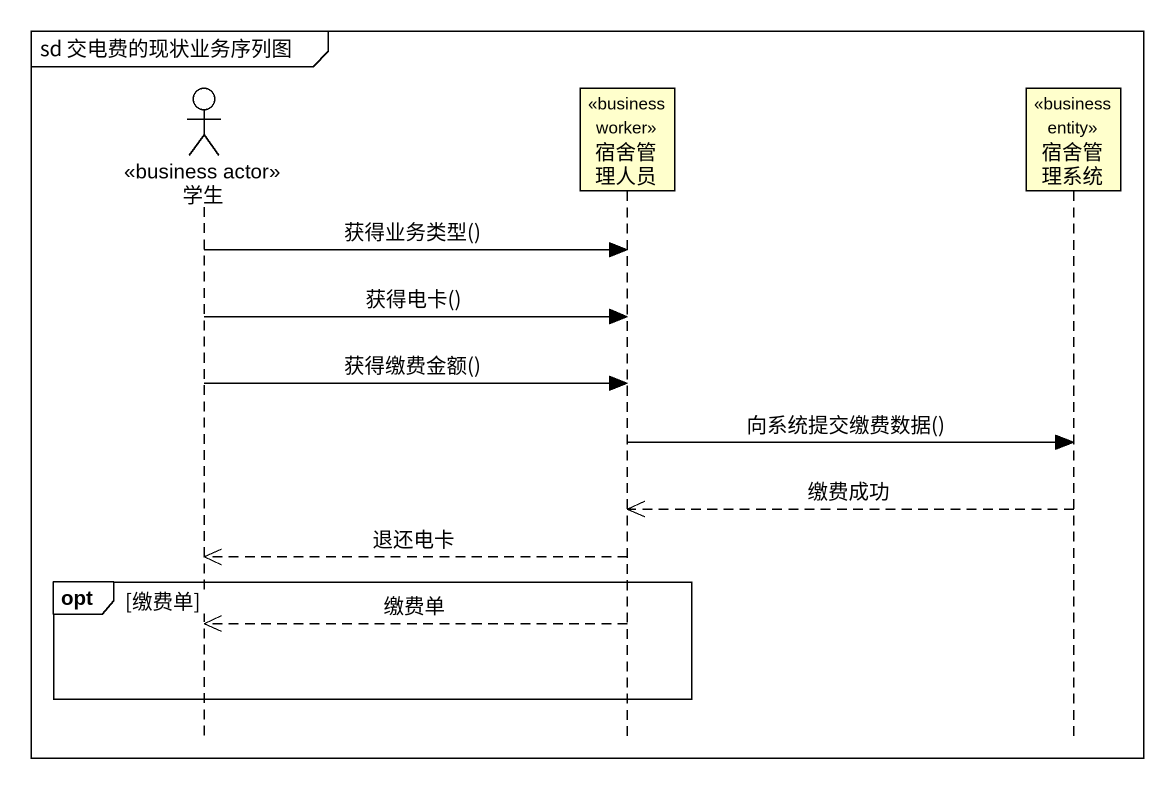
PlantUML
@startuml
mainframe sd 交电费的现状业务序列图
hide footbox
actor 学生 <<business actor>>
participant 宿舍管理人员 <<business worker>>
participant 宿舍管理系统 <<business entity>>

学生 -> 宿舍管理人员 : 获得业务类型()
学生 -> 宿舍管理人员 : 获得电卡()
学生 -> 宿舍管理人员 : 获得缴费金额()
宿舍管理人员 -> 宿舍管理系统 : 向系统提交缴费数据()
宿舍管理系统 -->> 宿舍管理人员 : 缴费成功
宿舍管理人员 -->> 学生 : 退还电卡
opt 缴费单
  宿舍管理人员 -->> 学生 : 缴费单
end
@enduml
